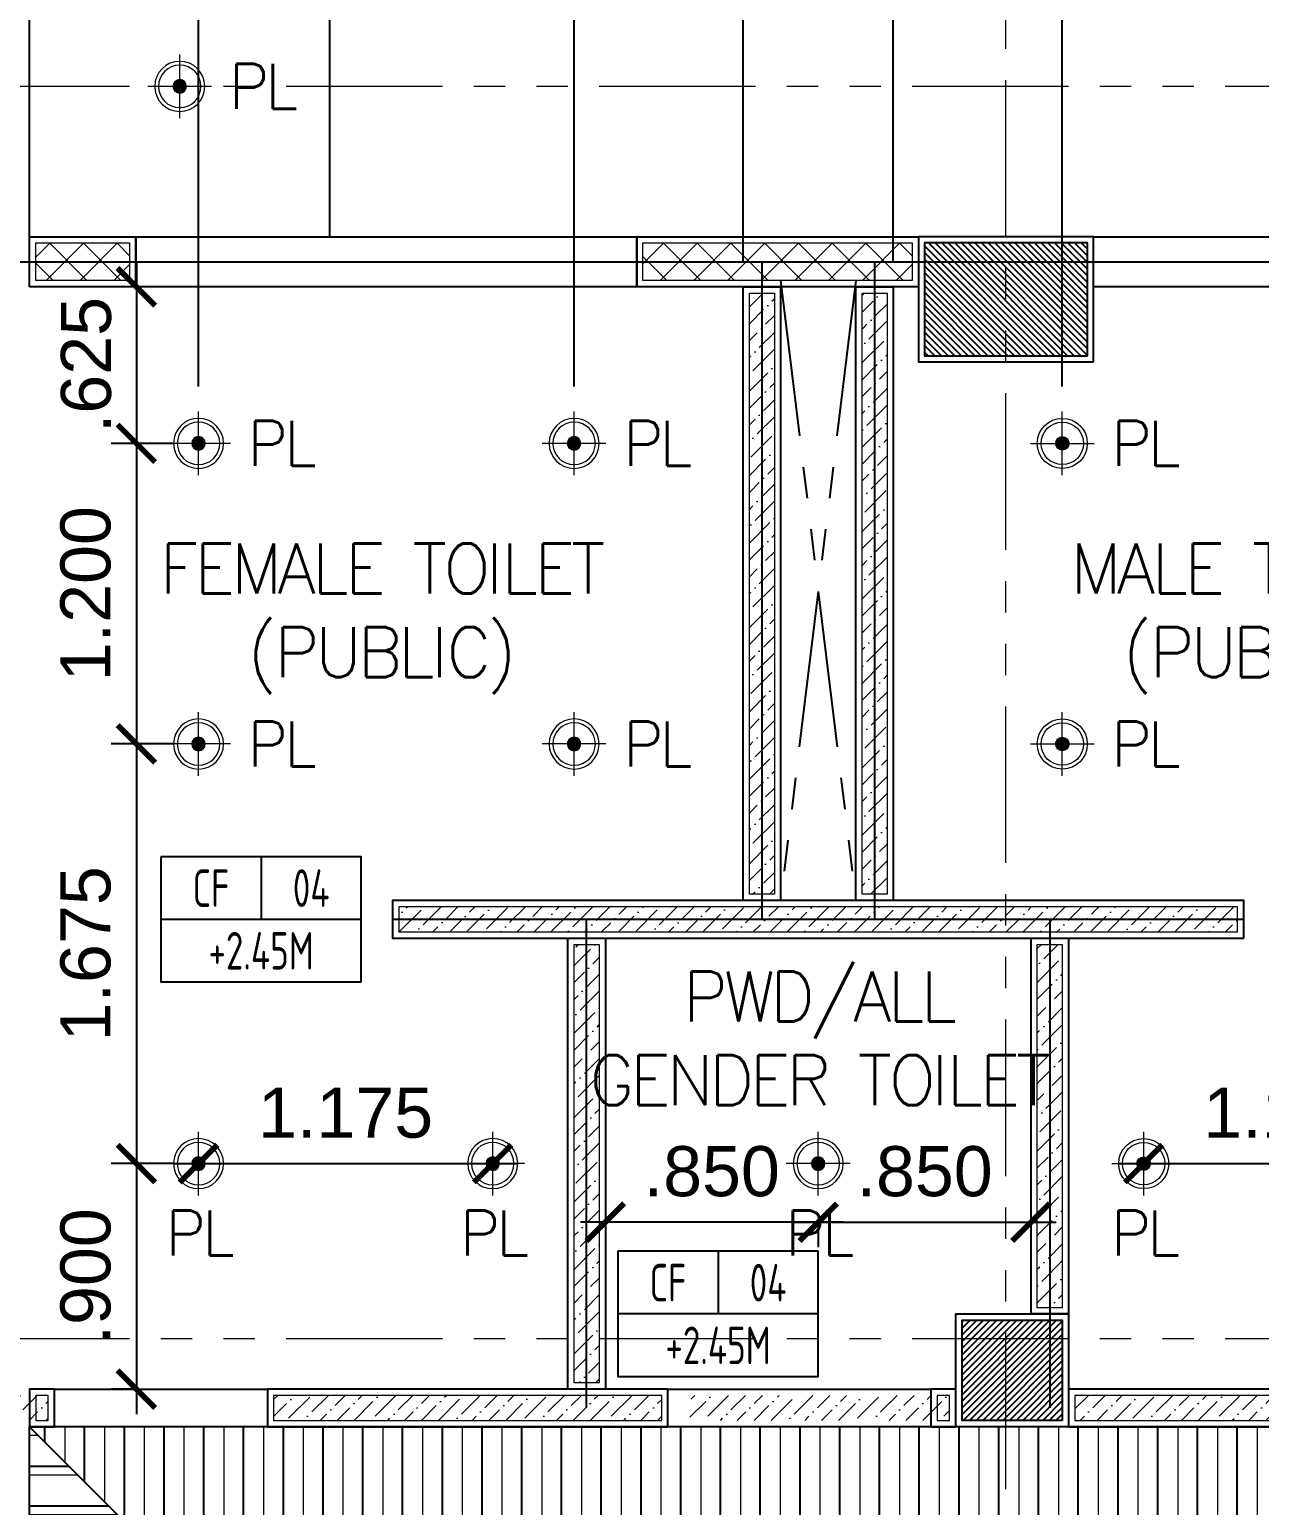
# Model space of a CAD drawing. Header units: metres. Extents: x -12400 to 1, y 0 to 106422.
# Drawn here: x -12195.21 to -12190.3, y 106349.57 to 106355.46 of the extents above; entities that cross this region are included whole.
import ezdxf
from ezdxf.enums import TextEntityAlignment as Align

# ---------------------------------------------------------------- set-up
doc = ezdxf.new("R2010")
doc.units = ezdxf.units.M
doc.header["$PDMODE"] = 35
doc.linetypes.add('PHANTOM2', pattern=[1.25, 0.625, -0.125, 0.125, -0.125, 0.125, -0.125])
for name, color, linetype, lineweight in [('0.1', 1, 'Continuous', 9), ('A-DIM-100', 8, 'Continuous', 0), ('DIM 001', 251, 'Continuous', 13), ('HATCH', 250, 'Continuous', 5), ('LAYOUT', 1, 'Continuous', 20), ('LF 001', 51, 'Continuous', 20)]:
    doc.layers.add(name, color=color, linetype=linetype, lineweight=lineweight)
for name, color, linetype in [('C-SCHED', 1, 'Continuous'), ('E_FIX_LIGHT1', 2, 'Continuous'), ('lighting', 1, 'Continuous'), ('stone', 15, 'Continuous'), ('txt', 2, 'Continuous'), ('WALL', 7, 'Continuous')]:
    doc.layers.add(name, color=color, linetype=linetype)
doc.layers.add('GUIDELINES', color=206, linetype='Continuous', plot=False)
doc.styles.add('architxt', font='architxt.shx', dxfattribs={"width": 0.8})
doc.styles.add('DIMTXT-100', font='arial.ttf')
doc.styles.add('swis721', font='swiss.ttf')
doc.styles.add('T.25', font='romans.shx', dxfattribs={"height": 0.2})
doc.dimstyles.new('D-100', dxfattribs={"dimtxt": 0.2, "dimasz": 0.15, "dimexe": 0.1, "dimexo": 0.1, "dimgap": 0.1, "dimtad": 1, "dimdec": 3, "dimzin": 4, "dimdsep": 46, "dimtxsty": 'DIMTXT-100', "dimblk": 'ARCHTICK', "dimcen": 0.2, "dimdle": 0.1, "dimclrd": 8, "dimclre": 8, "dimclrt": 2, "dimadec": 0, "dimazin": 1, "dimtfac": 1, "dimtdec": 3, "dimtofl": 0, "dimtmove": 2, "dimatfit": 3, "dimfxl": 1, "dimarcsym": 0})
doc.dimstyles.new('DIM 200', dxfattribs={"dimtxt": 200, "dimasz": 1, "dimexe": 0, "dimexo": 40, "dimgap": 50, "dimtad": 1, "dimtoh": 1, "dimdec": 0, "dimlfac": 2, "dimtxsty": 'swis721', "dimblk": 'CIR', "dimcen": 0, "dimclrd": 155, "dimclre": 155, "dimclrt": 4, "dimadec": 0, "dimazin": 0, "dimtfac": 1, "dimtdec": 0, "dimtix": 1, "dimtmove": 1, "dimatfit": 3, "dimldrblk": 'CIR', "dimfxl": 0, "dimarcsym": 0})

# ---------------------------------------------------------------- blocks, each defined once
blk = doc.blocks.new('CIR')
at = {"color": 4}
blk.add_circle((0, 0), 50, dxfattribs=at)
blk = doc.blocks.new('A$C1B753C5A')
at = {"layer": 'WALL'}
h = blk.add_hatch(dxfattribs=at)
h.set_pattern_fill('ANSI31', color=250, scale=0.15)
h.set_pattern_definition([(45, (-1494.388102653662, 303.0677240852394), (-0.01325825214724777, 0.01325825214724777), [])])
h.paths.add_polyline_path([(0.4750000000001364, 0.6749999999999545), (0.02500000000009089, 0.6749999999999545), (0.02500000000009095, 0.02499999999997721), (0.4750000000001364, 0.02499999999997721)])
at = {"color": 7}
blk.add_lwpolyline([(0, 0), (0.5000000000002274, 0), (0.5000000000002274, 0.6999999999999318), (0, 0.6999999999999318)], close=True, dxfattribs=at)
at = {"layer": 'stone', "color": 5}
blk.add_lwpolyline([(0.02500000000009095, 0.02499999999997726), (0.4750000000001364, 0.02499999999997726), (0.4750000000001364, 0.6749999999999545), (0.02500000000009095, 0.6749999999999545)], close=True, dxfattribs=at)
blk = doc.blocks.new('COLUMNS2F')
at = {"layer": 'WALL'}
h = blk.add_hatch(dxfattribs=at)
h.set_pattern_fill('ANSI31', color=250, scale=0.15)
h.set_pattern_definition([(45, (-1563.750207718525, 228.4208355903694), (-0.01325825214724777, 0.01325825214724777), [])])
h.paths.add_polyline_path([(-12149.72941529414, 106338.9249565114), (-12149.72941529414, 106339.3249565114), (-12150.12941529414, 106339.3249565114), (-12150.12941529414, 106338.9249565114)])
at = {"color": 7}
blk.add_lwpolyline([(-12149.70441529414, 106338.8999565114), (-12150.15441529414, 106338.8999565114), (-12150.15441529414, 106339.3499565114), (-12149.70441529414, 106339.3499565114)], close=True, dxfattribs=at)
at = {"layer": 'stone', "color": 5}
blk.add_lwpolyline([(-12149.72941529414, 106338.9249565114), (-12150.12941529414, 106338.9249565114), (-12150.12941529414, 106339.3249565114), (-12149.72941529414, 106339.3249565114)], close=True, dxfattribs=at)
at = {"rotation": 90}
blk.add_blockref('A$C1B753C5A', (-12149.60441529414, 106343.1499565114), dxfattribs=at)
blk = doc.blocks.new('*U1731')
at = {"layer": 'HATCH'}
h = blk.add_hatch(dxfattribs=at)
h.set_pattern_fill('ANSI37', color=256, scale=0.03, angle=-180)
h.set_pattern_definition([(225, (0.03750000001764486, 0), (0.06735192090801863, -0.06735192090801868), []), (314.9999999999999, (0.03750000001764486, 0), (0.06735192090801868, 0.06735192090801861), [])])
h.paths.add_polyline_path([(0.02500000000873115, 0.1749999999883585), (0.02500000000873115, 0.02499999999417923), (1.100000000023102, 0.02499999999417923), (1.100000000023102, 0.1749999999883585)])
blk.add_lwpolyline([(0, 0.1999999999825377), (0, 0), (1.125000000017281, 0), (1.125000000017281, 0.1999999999825377)], close=True)
blk.add_lwpolyline([(0.02500000000873115, 0.1749999999883585), (0.02500000000873115, 0.02499999999417923), (1.100000000023102, 0.02499999999417923), (1.100000000023102, 0.1749999999883585)], close=True, dxfattribs=at)
blk = doc.blocks.new('*U1733')
at = {"layer": 'HATCH'}
h = blk.add_hatch(dxfattribs=at)
h.set_pattern_fill('ANSI36', color=256, scale=0.015)
h.set_pattern_definition([(45, (12092.4741910285, -106406.7665946045), (0.025256970340507, 0.09260889124852564), [0.1190625, -0.0238125, 0, -0.0238125])])
h.paths.add_polyline_path([(0.02499999999963619, 0.1249999999854481), (0.02499999999963619, 0.02499999999417923), (1.174999999998248, 0.02499999999417923), (1.174999999998248, 0.1249999999854481)])
at = {"color": 4}
blk.add_lwpolyline([(1.199999999997885, 0), (1.199999999997885, 0.1499999999796273), (0, 0.1499999999796273), (0, 0)], close=True, dxfattribs=at)
at = {"layer": 'HATCH'}
blk.add_lwpolyline([(1.174999999998248, 0.02499999999417923), (1.174999999998248, 0.1249999999854481), (0.0249999999996362, 0.1249999999854481), (0.0249999999996362, 0.02499999999417923)], close=True, dxfattribs=at)
blk = doc.blocks.new('*U1734')
at = {"layer": 'HATCH'}
h = blk.add_hatch(dxfattribs=at)
h.set_pattern_fill('ANSI36', color=256, scale=0.015)
h.set_pattern_definition([(45, (12094.6741910285, -106406.7665946045), (0.025256970340507, 0.09260889124852564), [0.1190625, -0.0238125, 0, -0.0238125])])
h.paths.add_polyline_path([(0.0249999999996362, 0.1249999999854481), (0.02499999999963665, 0.02499999999417923), (3.374999999998976, 0.02499999999417923), (3.374999999998976, 0.1249999999854481)])
at = {"color": 4}
blk.add_lwpolyline([(3.399999999998612, 0), (3.399999999998612, 0.1499999999796273), (0, 0.1499999999796273), (0, 0)], close=True, dxfattribs=at)
at = {"layer": 'HATCH'}
blk.add_lwpolyline([(3.374999999998976, 0.02499999999417923), (3.374999999998976, 0.1249999999854481), (0.0249999999996362, 0.1249999999854481), (0.0249999999996362, 0.02499999999417923)], close=True, dxfattribs=at)
blk = doc.blocks.new('*U1748')
at = {"layer": 'HATCH'}
h = blk.add_hatch(dxfattribs=at)
h.set_pattern_fill('ANSI36', color=256, scale=0.015)
h.set_pattern_definition([(45, (12092.77419102831, -106406.7665946045), (0.025256970340507, 0.09260889124852564), [0.1190625, -0.0238125, 0, -0.0238125])])
h.paths.add_polyline_path([(0.02499999999963617, 0.1249999999854481), (0.02499999999963617, 0.02499999999417923), (1.474999999808346, 0.02499999999417923), (1.474999999808346, 0.1249999999854481)])
at = {"color": 4}
blk.add_lwpolyline([(1.499999999807982, 0), (1.499999999807982, 0.1499999999796273), (0, 0.1499999999796273), (0, 0)], close=True, dxfattribs=at)
at = {"layer": 'HATCH'}
blk.add_lwpolyline([(1.474999999808346, 0.02499999999417923), (1.474999999808346, 0.1249999999854481), (0.0249999999996362, 0.1249999999854481), (0.0249999999996362, 0.02499999999417923)], close=True, dxfattribs=at)
blk = doc.blocks.new('*U1735')
at = {"layer": 'HATCH'}
h = blk.add_hatch(dxfattribs=at)
h.set_pattern_fill('ANSI36', color=256, scale=0.015)
h.set_pattern_definition([(45, (12093.07419102842, -106406.7665946045), (0.025256970340507, 0.09260889124852564), [0.1190625, -0.0238125, 0, -0.0238125])])
h.paths.add_polyline_path([(0.0249999999996362, 0.1249999999854481), (0.0249999999996362, 0.02499999999417924), (1.77499999991312, 0.02499999999417924), (1.77499999991312, 0.1249999999854481)])
at = {"color": 4}
blk.add_lwpolyline([(1.799999999912756, 0), (1.799999999912756, 0.1499999999796273), (0, 0.1499999999796273), (0, 0)], close=True, dxfattribs=at)
at = {"layer": 'HATCH'}
blk.add_lwpolyline([(1.77499999991312, 0.02499999999417923), (1.77499999991312, 0.1249999999854481), (0.0249999999996362, 0.1249999999854481), (0.0249999999996362, 0.02499999999417923)], close=True, dxfattribs=at)
blk = doc.blocks.new('*U615')
at = {"layer": 'HATCH'}
h = blk.add_hatch(dxfattribs=at)
h.set_pattern_fill('ANSI36', color=256, scale=0.015)
h.set_pattern_definition([(45, (12091.37419102851, -106406.7665946045), (0.025256970340507, 0.09260889124852564), [0.1190625, -0.0238125, 0, -0.0238125])])
h.paths.add_polyline_path([(-0.9624999999996362, 0.1249999999854481), (-0.9624999999996362, 0.02499999999417923), (0.0750000000007276, 0.02499999999417923), (0.0750000000007276, 0.1249999999854481)])
at = {"color": 4}
blk.add_lwpolyline([(0.1000000000003638, 0), (0.1000000000003638, 0.1499999999796273), (0, 0.1499999999796273), (0, 0)], close=True, dxfattribs=at)
at = {"layer": 'HATCH'}
blk.add_lwpolyline([(0.0750000000007276, 0.02499999999417923), (0.0750000000007276, 0.1249999999854481), (0.0249999999996362, 0.1249999999854481), (0.0249999999996362, 0.02499999999417923)], close=True, dxfattribs=at)
blk = doc.blocks.new('*U1736')
at = {"layer": 'HATCH'}
h = blk.add_hatch(dxfattribs=at)
h.set_pattern_fill('ANSI36', color=256, scale=0.015)
h.set_pattern_definition([(45, (12092.87419102853, -106406.7665946045), (0.025256970340507, 0.09260889124852564), [0.1190625, -0.0238125, 0, -0.0238125])])
h.paths.add_polyline_path([(0.0249999999996362, 0.1249999999854481), (0.02499999999963615, 0.02499999999417923), (1.575000000028807, 0.02499999999417923), (1.575000000028807, 0.1249999999854481)])
at = {"color": 4}
blk.add_lwpolyline([(1.600000000028444, 0), (1.600000000028444, 0.1499999999796273), (0, 0.1499999999796273), (0, 0)], close=True, dxfattribs=at)
at = {"layer": 'HATCH'}
blk.add_lwpolyline([(1.575000000028807, 0.02499999999417923), (1.575000000028807, 0.1249999999854481), (0.0249999999996362, 0.1249999999854481), (0.0249999999996362, 0.02499999999417923)], close=True, dxfattribs=at)
blk = doc.blocks.new('*U1959')
at = {"layer": 'HATCH'}
h = blk.add_hatch(dxfattribs=at)
h.set_pattern_fill('ANSI36', color=256, scale=0.015)
h.set_pattern_definition([(45, (12093.72419102851, -106406.7665946045), (0.025256970340507, 0.09260889124852564), [0.1190625, -0.0238125, 0, -0.0238125])])
h.paths.add_polyline_path([(0.0249999999996362, 0.1249999999854481), (0.02499999999963598, 0.02499999999417923), (2.425000000009162, 0.02499999999417923), (2.425000000009163, 0.1249999999854481)])
at = {"color": 4}
blk.add_lwpolyline([(2.450000000008799, 0), (2.450000000008799, 0.1499999999796273), (0, 0.1499999999796273), (0, 0)], close=True, dxfattribs=at)
at = {"layer": 'HATCH'}
blk.add_lwpolyline([(2.425000000009163, 0.02499999999417923), (2.425000000009163, 0.1249999999854481), (0.0249999999996362, 0.1249999999854481), (0.0249999999996362, 0.02499999999417923)], close=True, dxfattribs=at)
blk = doc.blocks.new('*U1765')
at = {"layer": 'HATCH'}
h = blk.add_hatch(dxfattribs=at)
h.set_pattern_fill('ANSI37', color=256, scale=0.03, angle=-180)
h.set_pattern_definition([(225, (-0.6624999999845038, 0), (0.06735192090801863, -0.06735192090801868), []), (314.9999999999999, (-0.6624999999845038, 0), (0.06735192090801868, 0.06735192090801861), [])])
h.paths.add_polyline_path([(0.02500000000873115, 0.1749999999883585), (0.02500000000873115, 0.02499999999417923), (0.4000000000209532, 0.02499999999417923), (0.4000000000209532, 0.1749999999883585)])
blk.add_lwpolyline([(0, 0.1999999999825377), (0, 0), (0.4250000000151324, 0), (0.4250000000151324, 0.1999999999825377)], close=True)
blk.add_lwpolyline([(0.02500000000873115, 0.1749999999883585), (0.02500000000873115, 0.02499999999417923), (0.4000000000209532, 0.02499999999417923), (0.4000000000209532, 0.1749999999883585)], close=True, dxfattribs=at)
blk = doc.blocks.new('A$C7ed75b16')
at = {"color": 8}
blk.add_lwpolyline([(11.40000000000146, 18.99999999998545), (11.40000000000146, 21.39999999997963)], dxfattribs=at)
at = {"color": 1}
for points in [[(10.62500000002001, 19), (12.62499999999272, 19), (12.62499999999272, 18.80000000001746), (10.62500000002001, 18.80000000001746)], [(14.45000000000073, 19), (15.45000000001164, 19), (15.45000000001164, 18.79999999998836), (14.45000000000073, 18.79999999998836)], [(10.30000000000109, 14.39999999997963), (11.15000000000327, 14.39999999997963), (11.15000000000327, 14.25), (10.30000000000109, 14.25)], [(12.75000000003092, 14.39999999997963), (13.79999999999927, 14.39999999997963), (13.79999999999927, 14.25), (12.75000000003092, 14.25)]]:
    blk.add_lwpolyline(points, close=True, dxfattribs=at)
at = {"color": 8, "linetype": 'PHANTOM2'}
for points in [[(13.20000000000073, 18.82499999998254), (13.50000000000182, 16.34999999999127)], [(13.5, 18.82499999998254), (13.19999999999891, 16.34999999999127)]]:
    blk.add_lwpolyline(points, dxfattribs=at)
at = {"color": 8}
blk.add_lwpolyline([(11.75000000001637, 8.35000000000582), (10.20000000000982, 6.44999999999709), (10.20000000000982, 14.25), (11.75000000001455, 12.70000000001164)], close=True, dxfattribs=at)
at = {"layer": 'GUIDELINES'}
blk.add_line((15.05000000000109, 16.27499999999418), (11.65000000000327, 16.27499999999418), dxfattribs=at)
blk.add_lwpolyline([(1.100000000000364, 19.60000000002037), (10.10000000000036, 19.60000000002037), (10.10000000000036, 18.90000000002328), (18.10000000000036, 18.90000000002328), (18.10000000000036, 19.60000000002037), (27.10000000000036, 19.60000000002037), (27.10000000000036, 1.100000000020373), (18.10000000000036, 1.100000000020373), (18.10000000000036, 2.100000000136788), (10.10000000000036, 2.100000000136788), (10.10000000000036, 1.100000000020373), (1.100000000000364, 1.100000000020373)], close=True, dxfattribs=at)
for points in [[(13.125, 18.90000000000873), (13.125, 16.27499999999418)], [(13.57500000000073, 18.90000000000873), (13.57500000000073, 16.27499999999418)], [(12.42499999999927, 14.32499999999709), (12.42499999999927, 16.27499999999418)], [(14.27499999999964, 16.27499999999418), (14.27499999999964, 14.32499999999709)]]:
    blk.add_lwpolyline(points, dxfattribs=at)
for name, p in [('COLUMNS2F', (12164.05441529414, -106324.6499565114)), ('*U1734', (11.65000000000327, 16.19999999999709)), ('*U615', (10.20000000000073, 14.25)), ('*U1736', (11.15000000000327, 14.25)), ('*U615', (13.79999999999927, 14.25)), ('*U1733', (14.35000000000036, 14.25))]:
    blk.add_blockref(name, p)
at = {"xscale": -1}
for name, p, rotation in [('*U1765', (10.20000000000073, 19), 180), ('*U1731', (12.62499999999636, 19.00000000098953), 180), ('*U1731', (12.62499999999272, 19), 180), ('*U1959', (13.05000000001019, 16.35000000000582), 270), ('*U1959', (13.50000000001273, 16.35000000000582), 270), ('*U1735', (12.35000000000218, 14.40000000008149), 270), ('*U1748', (14.20000000000255, 14.69999999999709), 270)]:
    blk.add_blockref(name, p, dxfattribs=dict(at, rotation=rotation))
at = {"layer": '0.1', "color": 2, "insert": (13.35000000000036, 17.58749999999418), "char_height": 0.15, "attachment_point": 5, "rotation": 90.00000000000006}
blk.add_mtext_dynamic_manual_height_columns('{\\Fx-hlvm1s|c0;\\W0.9;\\T0.9;PIPE SHAFT}', width=5150.828219755791, gutter_width=1, heights=[0], dxfattribs=at)
blk = doc.blocks.new('L1')
at = {"layer": 'LF 001', "lineweight": 20, "ltscale": 1500}
h = blk.add_hatch(color=256, dxfattribs=at)
edge = h.paths.add_edge_path()
edge.add_arc((1.13686837721616e-13, -1.13686837721616e-13), 0.0318958546358772, 0, 360)
at = {"layer": 'LF 001', "color": 76, "lineweight": 18, "ltscale": 1500}
for points in [[(1.13686837721616e-13, 0.1499999999997499), (1.13686837721616e-13, -0.1500000000000909)], [(-0.1499999999999773, -1.13686837721616e-13), (0.1500000000000909, -1.13686837721616e-13)]]:
    blk.add_lwpolyline(points, dxfattribs=at)
at = {"layer": 'LF 001', "ltscale": 1500}
blk.add_lwpolyline([(-0.09999999999990905, -1.13686837721616e-13, -1), (0.1000000000000227, -1.13686837721616e-13, -1)], format="xyb", close=True, dxfattribs=at)
at = {"layer": 'LF 001', "lineweight": 20, "ltscale": 1500}
blk.add_circle((1.13686837721616e-13, -1.13686837721616e-13), 0.0318958546358772, dxfattribs=at)
blk = doc.blocks.new('LO')
at = {"layer": 'LAYOUT', "xscale": 1000, "yscale": 1000, "zscale": 1000}
blk.add_blockref('L1', (0, 0), dxfattribs=at)
blk = doc.blocks.new('*U1960')
at = {"layer": 'LF 001', "ltscale": 1500}
blk.add_circle((0, -3.995415109869782e-14), 0.0998520709958535, dxfattribs=at)
at = {"layer": 'lighting', "xscale": 0.0008492979043710491, "yscale": 0.0008492979043710491, "zscale": 0.0008492979043710491}
blk.add_blockref('LO', (0, -3.995415109869782e-14), dxfattribs=at)
blk = doc.blocks.new('A$Cc2b2540e')
h = blk.add_hatch()
h.set_pattern_fill('ANSI31', color=8, scale=0.05, angle=45)
h.set_pattern_definition([(90, (12032.95574330084, -106307.6434601385), (-0.15875, 0), [])])
h.paths.add_polyline_path([(18.00000000016553, 14.25), (10.20000000017899, 14.25), (11.75000000018372, 12.70000000001164), (13.65000000016153, 12.70000000001164), (13.65000000016153, 12.75000000001455), (16.65000000016516, 12.74999999989814)])
h = blk.add_hatch()
h.set_pattern_fill('ANSI31', color=8, scale=0.05, angle=135)
h.set_pattern_definition([(180, (12033.15181680092, -106307.6434601385), (-1.387778780781446e-17, -0.15875), [])])
h.paths.add_polyline_path([(17.99999999998363, 14.24999999998545), (16.65000000016516, 12.74999999989814), (16.64999999999236, 8.30000000000291), (17.99999999998363, 6.44999999999709)])
h.paths.add_polyline_path([(11.75000000001455, 12.70000000001164), (10.20000000000982, 14.25), (10.20000000000982, 6.44999999999709), (11.75000000001637, 8.35000000000582)])
at = {"color": 8}
blk.add_lwpolyline([(10.20000000000982, 14.25), (11.75000000001455, 12.70000000001164), (13.64999999999236, 12.70000000001164), (13.64999999999236, 12.75000000001455), (16.649999999996, 12.74999999989814), (17.99999999999636, 14.25)], close=True, dxfattribs=at)
at = {"layer": 'E_FIX_LIGHT1', "xscale": -1, "rotation": 270}
for p in [(10.80000000000109, 19.59999999997672), (10.87499999999818, 18.17499999998836), (12.37499999999818, 18.17499999998836), (10.87499999999818, 16.97499999997672), (12.37499999999818, 16.97499999997672), (10.87499999999818, 15.30000000001746), (12.05000000000291, 15.30000000001746), (13.34999999999127, 15.30000000003201)]:
    blk.add_blockref('*U1960', p, dxfattribs=at)
at = {"layer": 'E_FIX_LIGHT1', "rotation": 90}
for p in [(14.32500000000618, 18.17499999998836), (14.32500000000618, 16.97499999997672), (14.65000000000146, 15.30000000001746)]:
    blk.add_blockref('*U1960', p, dxfattribs=at)
at = {"layer": 'txt', "color": 6, "linetype": 'Continuous', "char_height": 0.18, "attachment_point": 5, "style": 'T.25'}
for insert in [(11.12739468565815, 19.59999999996217), (11.2023943421591, 18.17499999998836), (12.7023943421591, 18.17499999998836), (14.6523943421671, 18.17499999998836), (11.2023943421591, 16.97499999997672), (12.7023943421591, 16.97499999997672), (14.6523943421671, 16.97499999997672), (10.87499999999818, 15.0226053143997), (12.05000000000291, 15.0226053143997), (13.34999999999127, 15.02260531441425), (14.65000000000146, 15.0226053143997)]:
    blk.add_mtext_dynamic_manual_height_columns('{\\T0.9;PL}', width=0.6453045245441018, gutter_width=0.001, heights=[0], dxfattribs=dict(at, insert=insert))
blk = doc.blocks.new('_ArchTick')
at = {"color": 0, "linetype": 'ByBlock', "const_width": 0.15}
blk.add_lwpolyline([(-0.5, -0.5), (0.5, 0.5)], dxfattribs=at)
blk = doc.blocks.new('*D1042')
at = {"layer": 'DEFPOINTS', "color": 0, "transparency": 16777216}
for p in [(-12194.53796792572, 106359.0365394432), (-12195.21296792571, 106354.4365394442), (-12194.53796792572, 106353.9389341288)]:
    blk.add_point(p, dxfattribs=at)
at = {"layer": 'DIM 001', "color": 8, "lineweight": -2, "transparency": 16777216}
for p, q in [((-12195.21296792571, 106354.5365394442), (-12195.21296792571, 106359.1365394432)), ((-12194.53796792572, 106354.0389341288), (-12194.53796792572, 106359.1365394432)), ((-12195.31296792571, 106359.0365394432), (-12194.43796792572, 106359.0365394432))]:
    blk.add_line(p, q, dxfattribs=at)
at = {"layer": 'DIM 001', "color": 8, "lineweight": -2, "transparency": 16777216, "xscale": 0.15, "yscale": 0.15, "zscale": 0.15, "rotation": 180}
blk.add_blockref('_ArchTick', (-12195.21296792571, 106359.0365394432), dxfattribs=at)
at = {"layer": 'DIM 001', "color": 8, "lineweight": -2, "transparency": 16777216, "xscale": 0.15, "yscale": 0.15, "zscale": 0.15}
blk.add_blockref('_ArchTick', (-12194.53796792572, 106359.0365394432), dxfattribs=at)
at = {"layer": 'DIM 001', "color": 2, "transparency": 16777216, "insert": (-12194.87546792572, 106359.2365394432), "char_height": 0.2, "attachment_point": 5, "style": 'DIMTXT-100'}
blk.add_mtext('.675', dxfattribs=at)
blk = doc.blocks.new('*D1043')
at = {"layer": 'DEFPOINTS', "color": 0, "transparency": 16777216}
for p in [(-12193.03796792572, 106359.0365394432), (-12194.53796792572, 106353.9389341288), (-12193.03796792572, 106353.9389341288)]:
    blk.add_point(p, dxfattribs=at)
at = {"layer": 'DIM 001', "color": 8, "lineweight": -2, "transparency": 16777216}
for p, q in [((-12194.53796792572, 106354.0389341288), (-12194.53796792572, 106359.1365394432)), ((-12193.03796792572, 106354.0389341288), (-12193.03796792572, 106359.1365394432)), ((-12194.63796792572, 106359.0365394432), (-12192.93796792572, 106359.0365394432))]:
    blk.add_line(p, q, dxfattribs=at)
at = {"layer": 'DIM 001', "color": 8, "lineweight": -2, "transparency": 16777216, "xscale": 0.15, "yscale": 0.15, "zscale": 0.15, "rotation": 180}
blk.add_blockref('_ArchTick', (-12194.53796792572, 106359.0365394432), dxfattribs=at)
at = {"layer": 'DIM 001', "color": 8, "lineweight": -2, "transparency": 16777216, "xscale": 0.15, "yscale": 0.15, "zscale": 0.15}
blk.add_blockref('_ArchTick', (-12193.03796792572, 106359.0365394432), dxfattribs=at)
at = {"layer": 'DIM 001', "color": 2, "transparency": 16777216, "insert": (-12193.78796792572, 106359.2386540407), "char_height": 0.2, "attachment_point": 5, "style": 'DIMTXT-100'}
blk.add_mtext('1.500', dxfattribs=at)
blk = doc.blocks.new('*D1044')
at = {"layer": 'DEFPOINTS', "color": 0, "transparency": 16777216}
for p in [(-12192.3629679257, 106359.0365394432), (-12192.3629679257, 106354.4365394442), (-12193.03796792572, 106353.9389341288)]:
    blk.add_point(p, dxfattribs=at)
at = {"layer": 'DIM 001', "color": 8, "lineweight": -2, "transparency": 16777216}
for p, q in [((-12193.03796792572, 106354.0389341288), (-12193.03796792572, 106359.1365394432)), ((-12192.3629679257, 106354.5365394442), (-12192.3629679257, 106359.1365394432)), ((-12193.13796792572, 106359.0365394432), (-12192.2629679257, 106359.0365394432))]:
    blk.add_line(p, q, dxfattribs=at)
at = {"layer": 'DIM 001', "color": 8, "lineweight": -2, "transparency": 16777216, "xscale": 0.15, "yscale": 0.15, "zscale": 0.15, "rotation": 180}
blk.add_blockref('_ArchTick', (-12193.03796792572, 106359.0365394432), dxfattribs=at)
at = {"layer": 'DIM 001', "color": 8, "lineweight": -2, "transparency": 16777216, "xscale": 0.15, "yscale": 0.15, "zscale": 0.15}
blk.add_blockref('_ArchTick', (-12192.3629679257, 106359.0365394432), dxfattribs=at)
at = {"layer": 'DIM 001', "color": 2, "transparency": 16777216, "insert": (-12192.70046792571, 106359.2365394432), "char_height": 0.2, "attachment_point": 5, "style": 'DIMTXT-100'}
blk.add_mtext('.675', dxfattribs=at)
blk = doc.blocks.new('*D1045')
at = {"layer": 'DEFPOINTS', "color": 0, "transparency": 16777216}
for p in [(-12191.08796792571, 106359.0365394432), (-12191.76296792572, 106354.4365394442), (-12191.08796792571, 106353.9389341288)]:
    blk.add_point(p, dxfattribs=at)
at = {"layer": 'DIM 001', "color": 8, "lineweight": -2, "transparency": 16777216}
for p, q in [((-12191.76296792572, 106354.5365394442), (-12191.76296792572, 106359.1365394432)), ((-12191.08796792571, 106354.0389341288), (-12191.08796792571, 106359.1365394432)), ((-12191.86296792572, 106359.0365394432), (-12190.98796792571, 106359.0365394432))]:
    blk.add_line(p, q, dxfattribs=at)
at = {"layer": 'DIM 001', "color": 8, "lineweight": -2, "transparency": 16777216, "xscale": 0.15, "yscale": 0.15, "zscale": 0.15, "rotation": 180}
blk.add_blockref('_ArchTick', (-12191.76296792572, 106359.0365394432), dxfattribs=at)
at = {"layer": 'DIM 001', "color": 8, "lineweight": -2, "transparency": 16777216, "xscale": 0.15, "yscale": 0.15, "zscale": 0.15}
blk.add_blockref('_ArchTick', (-12191.08796792571, 106359.0365394432), dxfattribs=at)
at = {"layer": 'DIM 001', "color": 2, "transparency": 16777216, "insert": (-12191.42546792572, 106359.2365394432), "char_height": 0.2, "attachment_point": 5, "style": 'DIMTXT-100'}
blk.add_mtext('.675', dxfattribs=at)
blk = doc.blocks.new('*D1046')
at = {"layer": 'DEFPOINTS', "color": 0, "transparency": 16777216}
for p in [(-12189.58796792571, 106359.0365394432), (-12191.08796792571, 106353.9389341288), (-12189.58796792571, 106353.9389341288)]:
    blk.add_point(p, dxfattribs=at)
at = {"layer": 'DIM 001', "color": 8, "lineweight": -2, "transparency": 16777216}
for p, q in [((-12191.08796792571, 106354.0389341288), (-12191.08796792571, 106359.1365394432)), ((-12189.58796792571, 106354.0389341288), (-12189.58796792571, 106359.1365394432)), ((-12191.18796792571, 106359.0365394432), (-12189.48796792571, 106359.0365394432))]:
    blk.add_line(p, q, dxfattribs=at)
at = {"layer": 'DIM 001', "color": 8, "lineweight": -2, "transparency": 16777216, "xscale": 0.15, "yscale": 0.15, "zscale": 0.15, "rotation": 180}
blk.add_blockref('_ArchTick', (-12191.08796792571, 106359.0365394432), dxfattribs=at)
at = {"layer": 'DIM 001', "color": 8, "lineweight": -2, "transparency": 16777216, "xscale": 0.15, "yscale": 0.15, "zscale": 0.15}
blk.add_blockref('_ArchTick', (-12189.58796792571, 106359.0365394432), dxfattribs=at)
at = {"layer": 'DIM 001', "color": 2, "transparency": 16777216, "insert": (-12190.33796792571, 106359.2386540407), "char_height": 0.2, "attachment_point": 5, "style": 'DIMTXT-100'}
blk.add_mtext('1.500', dxfattribs=at)
blk = doc.blocks.new('*D1050')
at = {"layer": 'DEFPOINTS', "color": 0, "transparency": 16777216}
for p in [(-12194.53796792572, 106353.8115394432), (-12194.7862110389, 106352.6115394432), (-12194.53796792572, 106352.6115394432)]:
    blk.add_point(p, dxfattribs=at)
at = {"layer": 'DIM 001', "color": 8, "lineweight": -2, "transparency": 16777216}
for p, q in [((-12194.7862110389, 106353.9115394432), (-12194.7862110389, 106352.5115394432)), ((-12194.63796792572, 106353.8115394432), (-12194.8862110389, 106353.8115394432)), ((-12194.63796792572, 106352.6115394432), (-12194.8862110389, 106352.6115394432))]:
    blk.add_line(p, q, dxfattribs=at)
at = {"layer": 'DIM 001', "color": 8, "lineweight": -2, "transparency": 16777216, "xscale": 0.15, "yscale": 0.15, "zscale": 0.15}
for p, rotation in [((-12194.7862110389, 106353.8115394432), 90), ((-12194.7862110389, 106352.6115394432), 270)]:
    blk.add_blockref('_ArchTick', p, dxfattribs=dict(at, rotation=rotation))
at = {"layer": 'DIM 001', "color": 2, "transparency": 16777216, "insert": (-12194.98832563642, 106353.2115394432), "char_height": 0.2, "attachment_point": 5, "rotation": 90, "style": 'DIMTXT-100'}
blk.add_mtext('1.200', dxfattribs=at)
blk = doc.blocks.new('*D1051')
at = {"layer": 'DEFPOINTS', "color": 0, "transparency": 16777216}
for p in [(-12194.53796792572, 106352.6115394432), (-12194.78621103891, 106350.9365394433), (-12194.53796792572, 106350.9365394433)]:
    blk.add_point(p, dxfattribs=at)
at = {"layer": 'DIM 001', "color": 8, "lineweight": -2, "transparency": 16777216}
for p, q in [((-12194.78621103891, 106352.7115394432), (-12194.78621103891, 106350.8365394433)), ((-12194.63796792572, 106352.6115394432), (-12194.88621103891, 106352.6115394432)), ((-12194.63796792572, 106350.9365394433), (-12194.88621103891, 106350.9365394433))]:
    blk.add_line(p, q, dxfattribs=at)
at = {"layer": 'DIM 001', "color": 8, "lineweight": -2, "transparency": 16777216, "xscale": 0.15, "yscale": 0.15, "zscale": 0.15}
for p, rotation in [((-12194.78621103891, 106352.6115394432), 90), ((-12194.78621103891, 106350.9365394433), 270)]:
    blk.add_blockref('_ArchTick', p, dxfattribs=dict(at, rotation=rotation))
at = {"layer": 'DIM 001', "color": 2, "transparency": 16777216, "insert": (-12194.98832563642, 106351.7740394432), "char_height": 0.2, "attachment_point": 5, "rotation": 90, "style": 'DIMTXT-100'}
blk.add_mtext('1.675', dxfattribs=at)
blk = doc.blocks.new('*D1052')
at = {"layer": 'DEFPOINTS', "color": 0, "transparency": 16777216}
for p in [(-12194.53796792572, 106350.9365394433), (-12194.78621103892, 106350.0365394432), (-12194.68796792572, 106350.0365394432)]:
    blk.add_point(p, dxfattribs=at)
at = {"layer": 'DIM 001', "color": 8, "lineweight": -2, "transparency": 16777216}
for p, q in [((-12194.78621103892, 106351.0365394433), (-12194.78621103892, 106349.9365394432)), ((-12194.63796792572, 106350.9365394433), (-12194.88621103892, 106350.9365394433)), ((-12194.78796792572, 106350.0365394432), (-12194.88621103892, 106350.0365394432))]:
    blk.add_line(p, q, dxfattribs=at)
at = {"layer": 'DIM 001', "color": 8, "lineweight": -2, "transparency": 16777216, "xscale": 0.15, "yscale": 0.15, "zscale": 0.15}
for p, rotation in [((-12194.78621103892, 106350.9365394433), 90), ((-12194.78621103892, 106350.0365394432), 270)]:
    blk.add_blockref('_ArchTick', p, dxfattribs=dict(at, rotation=rotation))
at = {"layer": 'DIM 001', "color": 2, "transparency": 16777216, "insert": (-12194.98832563643, 106350.4865394432), "char_height": 0.2, "attachment_point": 5, "rotation": 90, "style": 'DIMTXT-100'}
blk.add_mtext('.900', dxfattribs=at)
blk = doc.blocks.new('*D1053')
at = {"layer": 'DEFPOINTS', "color": 0, "transparency": 16777216}
for p in [(-12194.53796792572, 106354.4365394442), (-12194.78621103891, 106353.8115394432), (-12194.53796792572, 106353.8115394432)]:
    blk.add_point(p, dxfattribs=at)
at = {"layer": 'DIM 001', "color": 8, "lineweight": -2, "transparency": 16777216}
for p, q in [((-12194.78621103891, 106354.5365394442), (-12194.78621103891, 106353.7115394432)), ((-12194.63796792572, 106354.4365394442), (-12194.88621103891, 106354.4365394442)), ((-12194.63796792572, 106353.8115394432), (-12194.88621103891, 106353.8115394432))]:
    blk.add_line(p, q, dxfattribs=at)
at = {"layer": 'DIM 001', "color": 8, "lineweight": -2, "transparency": 16777216, "xscale": 0.15, "yscale": 0.15, "zscale": 0.15}
for p, rotation in [((-12194.78621103891, 106354.4365394442), 90), ((-12194.78621103891, 106353.8115394432), 270)]:
    blk.add_blockref('_ArchTick', p, dxfattribs=dict(at, rotation=rotation))
at = {"layer": 'DIM 001', "color": 2, "transparency": 16777216, "insert": (-12194.98621103883, 106354.1240394437), "char_height": 0.2, "attachment_point": 5, "rotation": 90, "style": 'DIMTXT-100'}
blk.add_mtext('.625', dxfattribs=at)
blk = doc.blocks.new('*D1061')
at = {"layer": 'DEFPOINTS', "color": 0, "transparency": 16777216}
for p in [(-12192.91296792574, 106350.8091447576), (-12192.06296792573, 106350.8091447576), (-12192.91296792574, 106350.7028120952)]:
    blk.add_point(p, dxfattribs=at)
at = {"layer": 'DIM 001', "color": 8, "lineweight": -2, "transparency": 16777216}
for p, q in [((-12191.96296792573, 106350.7028120952), (-12193.01296792574, 106350.7028120952)), ((-12192.91296792574, 106350.7091447576), (-12192.91296792574, 106350.6028120952)), ((-12192.06296792573, 106350.7091447576), (-12192.06296792573, 106350.6028120952))]:
    blk.add_line(p, q, dxfattribs=at)
at = {"layer": 'DIM 001', "color": 8, "lineweight": -2, "transparency": 16777216, "xscale": 0.15, "yscale": 0.15, "zscale": 0.15, "rotation": 180}
blk.add_blockref('_ArchTick', (-12192.91296792574, 106350.7028120952), dxfattribs=at)
at = {"layer": 'DIM 001', "color": 8, "lineweight": -2, "transparency": 16777216, "xscale": 0.15, "yscale": 0.15, "zscale": 0.15}
blk.add_blockref('_ArchTick', (-12192.06296792573, 106350.7028120952), dxfattribs=at)
at = {"layer": 'DIM 001', "color": 2, "transparency": 16777216, "insert": (-12192.48796792573, 106350.9049266928), "char_height": 0.2, "attachment_point": 5, "style": 'DIMTXT-100'}
blk.add_mtext('.850', dxfattribs=at)
blk = doc.blocks.new('*D1062')
at = {"layer": 'DEFPOINTS', "color": 0, "transparency": 16777216}
for p in [(-12192.06296792573, 106350.8091447576), (-12191.21296792572, 106350.7028120952), (-12191.21296792572, 106350.7028120952)]:
    blk.add_point(p, dxfattribs=at)
at = {"layer": 'DIM 001', "color": 8, "lineweight": -2, "transparency": 16777216}
for p, q in [((-12192.16296792573, 106350.7028120952), (-12191.11296792572, 106350.7028120952)), ((-12192.06296792573, 106350.7091447576), (-12192.06296792573, 106350.6028120952))]:
    blk.add_line(p, q, dxfattribs=at)
at = {"layer": 'DIM 001', "color": 8, "lineweight": -2, "transparency": 16777216, "xscale": 0.15, "yscale": 0.15, "zscale": 0.15, "rotation": 180}
blk.add_blockref('_ArchTick', (-12192.06296792573, 106350.7028120952), dxfattribs=at)
at = {"layer": 'DIM 001', "color": 8, "lineweight": -2, "transparency": 16777216, "xscale": 0.15, "yscale": 0.15, "zscale": 0.15}
blk.add_blockref('_ArchTick', (-12191.21296792572, 106350.7028120952), dxfattribs=at)
at = {"layer": 'DIM 001', "color": 2, "transparency": 16777216, "insert": (-12191.63796792572, 106350.9049266928), "char_height": 0.2, "attachment_point": 5, "style": 'DIMTXT-100'}
blk.add_mtext('.850', dxfattribs=at)
blk = doc.blocks.new('*D1063')
at = {"layer": 'DEFPOINTS', "color": 0, "transparency": 16777216}
for p in [(-12194.53796792572, 106350.9365394432), (-12193.36296792572, 106350.9365394432), (-12193.36296792572, 106350.9365394432)]:
    blk.add_point(p, dxfattribs=at)
at = {"layer": 'DIM 001', "color": 8, "lineweight": -2, "transparency": 16777216}
blk.add_line((-12194.63796792572, 106350.9365394432), (-12193.26296792572, 106350.9365394432), dxfattribs=at)
at = {"layer": 'DIM 001', "color": 8, "lineweight": -2, "transparency": 16777216, "xscale": 0.15, "yscale": 0.15, "zscale": 0.15, "rotation": 180}
blk.add_blockref('_ArchTick', (-12194.53796792572, 106350.9365394432), dxfattribs=at)
at = {"layer": 'DIM 001', "color": 8, "lineweight": -2, "transparency": 16777216, "xscale": 0.15, "yscale": 0.15, "zscale": 0.15}
blk.add_blockref('_ArchTick', (-12193.36296792572, 106350.9365394432), dxfattribs=at)
at = {"layer": 'DIM 001', "color": 2, "transparency": 16777216, "insert": (-12193.95046792572, 106351.1386540408), "char_height": 0.2, "attachment_point": 5, "style": 'DIMTXT-100'}
blk.add_mtext('1.175', dxfattribs=at)
blk = doc.blocks.new('*D1064')
at = {"layer": 'DEFPOINTS', "color": 0, "transparency": 16777216}
for p in [(-12190.76296792572, 106350.9365394432), (-12189.58796792571, 106350.9365394432), (-12189.58796792571, 106350.9365394432)]:
    blk.add_point(p, dxfattribs=at)
at = {"layer": 'DIM 001', "color": 8, "lineweight": -2, "transparency": 16777216}
blk.add_line((-12190.86296792572, 106350.9365394432), (-12189.48796792571, 106350.9365394432), dxfattribs=at)
at = {"layer": 'DIM 001', "color": 8, "lineweight": -2, "transparency": 16777216, "xscale": 0.15, "yscale": 0.15, "zscale": 0.15, "rotation": 180}
blk.add_blockref('_ArchTick', (-12190.76296792572, 106350.9365394432), dxfattribs=at)
at = {"layer": 'DIM 001', "color": 8, "lineweight": -2, "transparency": 16777216, "xscale": 0.15, "yscale": 0.15, "zscale": 0.15}
blk.add_blockref('_ArchTick', (-12189.58796792571, 106350.9365394432), dxfattribs=at)
at = {"layer": 'DIM 001', "color": 2, "transparency": 16777216, "insert": (-12190.17546792571, 106351.1386540408), "char_height": 0.2, "attachment_point": 5, "style": 'DIMTXT-100'}
blk.add_mtext('1.175', dxfattribs=at)
blk = doc.blocks.new('GRID1')
at = {"color": 6, "linetype": 'PHANTOM2'}
for points in [[(-12147.25441529414, 106384.7702236537), (-12147.25441529414, 106412.5702236537)], [(-12130.75441529413, 106407.8702236537), (-12163.75441529414, 106407.8702236537)], [(-12130.75441529413, 106407.1702236537), (-12163.15441529414, 106407.1702236537)], [(-12130.75441529413, 106402.8702236537), (-12163.75441529414, 106402.8702236537)]]:
    blk.add_leader(points, dimstyle='DIM 200', override={"dimasz": 0.002, "dimgap": 60, "dimtad": 0}, dxfattribs=at)

msp = doc.modelspace()

# ---------------------------------------------------------------- hatches: boundary and pattern name
at = {"layer": 'HATCH'}
h = msp.add_hatch(dxfattribs=at)
h.set_pattern_fill('ANSI31', color=8, scale=0.05, angle=45)
h.set_pattern_definition([(90, (-172.4572246248754, 27.99307930472423), (-0.15875, 0), [])])
h.paths.add_polyline_path([(-12187.41296792555, 106349.8865394432), (-12195.21296792554, 106349.8865394432), (-12193.66296792553, 106348.3365394432), (-12191.76296792556, 106348.3365394432), (-12191.76296792556, 106348.3865394432), (-12188.76296792555, 106348.3865394431)])
h = msp.add_hatch(dxfattribs=at)
h.set_pattern_fill('ANSI31', color=8, scale=0.05, angle=135)
h.set_pattern_definition([(180, (-172.2611511247978, 27.99307930472423), (-1.387778780781446e-17, -0.15875), [])])
h.paths.add_polyline_path([(-12187.41296792573, 106349.8865394432), (-12188.76296792555, 106348.3865394431), (-12188.76296792573, 106343.9365394432), (-12187.41296792573, 106342.0865394432)])
h.paths.add_polyline_path([(-12193.6629679257, 106348.3365394432), (-12195.21296792571, 106349.8865394432), (-12195.21296792571, 106342.0865394432), (-12193.6629679257, 106343.9865394432)])

# ---------------------------------------------------------------- linework, layer by layer
at = {"color": 8}
msp.add_lwpolyline([(-12195.21296792571, 106349.8865394432), (-12193.6629679257, 106348.3365394432), (-12191.76296792573, 106348.3365394432), (-12191.76296792573, 106348.3865394432), (-12188.76296792572, 106348.3865394431), (-12187.41296792572, 106349.8865394432)], close=True, dxfattribs=at)
at = {"layer": 'C-SCHED'}
for p, q in [((-12194.28796792571, 106352.1615394432), (-12194.28796792571, 106351.9115394432)), ((-12193.88796792571, 106351.9115394432), (-12194.68796792571, 106351.9115394432)), ((-12192.46296792573, 106350.5865394432), (-12192.46296792573, 106350.3365394432)), ((-12192.06296792573, 106350.3365394432), (-12192.86296792573, 106350.3365394432))]:
    msp.add_line(p, q, dxfattribs=at)
for points in [[(-12194.68796792571, 106352.1615394432), (-12194.68796792571, 106351.6615394432), (-12193.88796792571, 106351.6615394432), (-12193.88796792571, 106352.1615394432)], [(-12192.86296792573, 106350.5865394432), (-12192.86296792573, 106350.0865394432), (-12192.06296792573, 106350.0865394432), (-12192.06296792573, 106350.5865394432)]]:
    msp.add_lwpolyline(points, close=True, dxfattribs=at)

# ---------------------------------------------------------------- block references
at = {"color": 1}
msp.add_blockref('A$C7ed75b16', (-12205.41296792572, 106335.6365394432), dxfattribs=at)
msp.add_blockref('A$Cc2b2540e', (-12205.41296792572, 106335.6365394432))
at = {"layer": 'A-DIM-100'}
msp.add_blockref('GRID1', (-44.05855263158082, -52.63368421052292), dxfattribs=at)
at = {"layer": 'E_FIX_LIGHT1', "xscale": -1, "rotation": 270}
for p in [(-12194.61296792572, 106355.2365394432), (-12194.53796792572, 106353.8115394432), (-12193.03796792572, 106353.8115394432), (-12194.53796792572, 106352.6115394432), (-12193.03796792572, 106352.6115394432), (-12194.53796792572, 106350.9365394432), (-12193.36296792572, 106350.9365394432), (-12192.06296792573, 106350.9365394432)]:
    msp.add_blockref('*U1960', p, dxfattribs=at)
at = {"layer": 'E_FIX_LIGHT1', "rotation": 90}
for p in [(-12191.08796792571, 106353.8115394432), (-12191.08796792571, 106352.6115394432), (-12190.76296792572, 106350.9365394432)]:
    msp.add_blockref('*U1960', p, dxfattribs=at)

# ---------------------------------------------------------------- texts
at = {"linetype": 'Continuous', "char_height": 0.2, "attachment_point": 5, "style": 'T.25'}
for s, insert in [('{\\T0.9;\\C3;FEMALE TOILET\\P(PUBLIC)}', (-12193.81057324005, 106353.1115394432)), ('{\\T0.9;\\C3;MALE TOILET\\P(PUBLIC)}', (-12190.31536261136, 106353.1115394432)), ('{\\T0.9;\\C3;PWD/ALL \\PGENDER TOILET}', (-12192.06296792571, 106351.4365394432))]:
    msp.add_mtext_dynamic_manual_height_columns(s, width=7.604206719105335, gutter_width=0.001, heights=[0], dxfattribs=dict(at, insert=insert))
at = {"layer": 'C-SCHED', "color": 2, "style": 'architxt', "width": 0.8}
for p in [(-12194.48796792571, 106351.9611807029), (-12192.66296792573, 106350.3861807028)]:
    msp.add_text('CF', height=0.15, dxfattribs=at).set_placement(p, align=Align.CENTER)
for tag, p in [('04', (-12194.08796792571, 106351.9611807029)), ('+2.45M', (-12194.28796847706, 106351.7111793619)), ('04', (-12192.26296792573, 106350.3861807028)), ('+2.45M', (-12192.46296847708, 106350.1361793618))]:
    msp.add_attdef(tag, text='-', height=0.15, dxfattribs=at).set_placement(p, align=Align.CENTER)

# ---------------------------------------------------------------- dimensions: what is measured, and where the dimension line sits
at = {"layer": 'DIM 001'}
for base, p1, p2, picture, middle in [((-12194.53796792572, 106359.0365394432), (-12195.21296792571, 106354.4365394442), (-12194.53796792572, 106353.9389341288), '*D1042', (-12194.87546792572, 106359.2365394432)), ((-12192.3629679257, 106359.0365394432), (-12193.03796792572, 106353.9389341288), (-12192.3629679257, 106354.4365394442), '*D1044', (-12192.70046792571, 106359.2365394432)), ((-12191.08796792571, 106359.0365394432), (-12191.76296792572, 106354.4365394442), (-12191.08796792571, 106353.9389341288), '*D1045', (-12191.42546792572, 106359.2365394432))]:
    dim = msp.add_linear_dim(base=base, p1=p1, p2=p2, dimstyle='D-100', dxfattribs=at)
    dim.commit()
    dim.dimension.update_dxf_attribs({"geometry": picture, "text_midpoint": middle, "dimtype": 160})
for base, p1, p2, picture, middle in [((-12193.03796792572, 106359.0365394432), (-12194.53796792572, 106353.9389341288), (-12193.03796792572, 106353.9389341288), '*D1043', (-12193.78796792572, 106359.2386540407)), ((-12189.58796792571, 106359.0365394432), (-12191.08796792571, 106353.9389341288), (-12189.58796792571, 106353.9389341288), '*D1046', (-12190.33796792571, 106359.2386540407)), ((-12193.36296792572, 106350.9365394432), (-12194.53796792572, 106350.9365394432), (-12193.36296792572, 106350.9365394432), '*D1063', (-12193.95046792572, 106351.1386540408)), ((-12189.58796792571, 106350.9365394432), (-12190.76296792572, 106350.9365394432), (-12189.58796792571, 106350.9365394432), '*D1064', (-12190.17546792571, 106351.1386540408)), ((-12192.91296792574, 106350.7028120952), (-12192.06296792573, 106350.8091447576), (-12192.91296792574, 106350.8091447576), '*D1061', (-12192.48796792573, 106350.9049266928)), ((-12191.21296792572, 106350.7028120952), (-12192.06296792573, 106350.8091447576), (-12191.21296792572, 106350.7028120952), '*D1062', (-12191.63796792572, 106350.9049266928))]:
    dim = msp.add_linear_dim(base=base, p1=p1, p2=p2, dimstyle='D-100', dxfattribs=at)
    dim.commit()
    dim.dimension.update_dxf_attribs({"geometry": picture, "text_midpoint": middle})
dim = msp.add_linear_dim(base=(-12194.78621103891, 106353.8115394432), p1=(-12194.53796792572, 106354.4365394442), p2=(-12194.53796792572, 106353.8115394432), angle=90, dimstyle='D-100', dxfattribs=at)
dim.commit()
dim.dimension.update_dxf_attribs({"geometry": '*D1053', "text_midpoint": (-12194.98621103883, 106354.1240394437), "dimtype": 160})
for base, p1, p2, picture, middle in [((-12194.7862110389, 106352.6115394432), (-12194.53796792572, 106353.8115394432), (-12194.53796792572, 106352.6115394432), '*D1050', (-12194.98832563642, 106353.2115394432)), ((-12194.78621103891, 106350.9365394433), (-12194.53796792572, 106352.6115394432), (-12194.53796792572, 106350.9365394432), '*D1051', (-12194.98832563642, 106351.7740394432)), ((-12194.78621103892, 106350.0365394432), (-12194.53796792572, 106350.9365394432), (-12194.68796792572, 106350.0365394432), '*D1052', (-12194.98832563643, 106350.4865394432))]:
    dim = msp.add_linear_dim(base=base, p1=p1, p2=p2, angle=90, dimstyle='D-100', dxfattribs=at)
    dim.commit()
    dim.dimension.update_dxf_attribs({"geometry": picture, "text_midpoint": middle})

doc.saveas('drawing.dxf')
